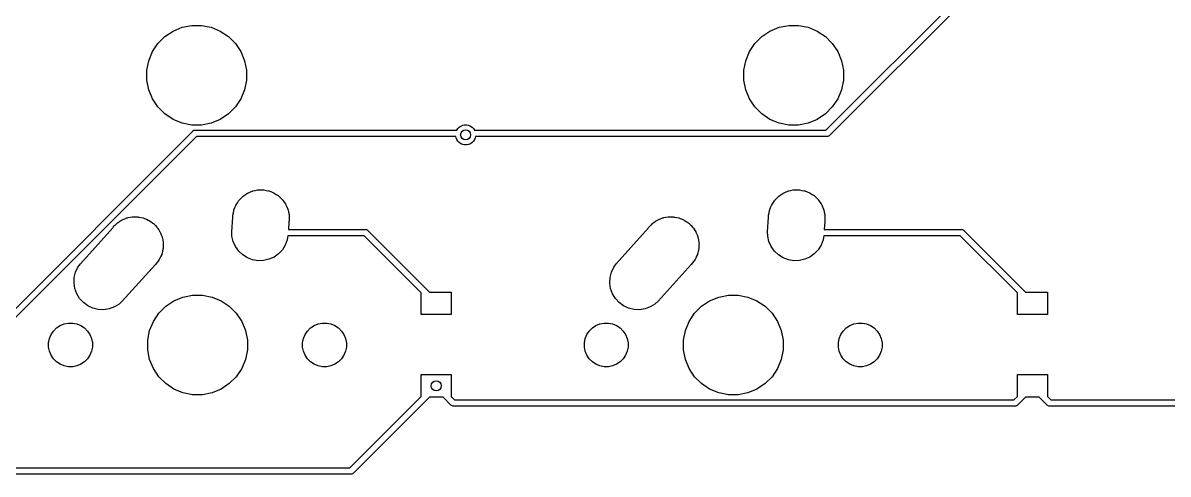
# Model space of a CAD drawing. Extents: x -662 to -203, y -195 to -58.
# Drawn here: x -544.35 to -498.54, y -169.52 to -151.46 of the extents above; entities that cross this region are included whole.
import ezdxf

# ---------------------------------------------------------------- set-up
doc = ezdxf.new("R2010")
doc.units = 0
doc.layers.add('BLACK', color=7, linetype='CONTINUOUS')

msp = doc.modelspace()

# ---------------------------------------------------------------- linework, layer by layer
at = {"layer": 'BLACK', "linetype": 'CONTINUOUS'}
for p, q in [((-512.223, -155.75), (-504.063, -147.589)), ((-503.851, -147.736), (-512.076, -155.962)), ((-537.976, -151.638), (-537.591, -151.562)), ((-537.591, -151.562), (-537.198, -151.562)), ((-537.198, -151.562), (-536.813, -151.638)), ((-514.1, -151.638), (-513.715, -151.562)), ((-513.715, -151.562), (-513.322, -151.562)), ((-513.322, -151.562), (-512.937, -151.638)), ((-538.943, -152.285), (-538.665, -152.007)), ((-538.665, -152.007), (-538.339, -151.789)), ((-538.339, -151.789), (-537.976, -151.638)), ((-536.813, -151.638), (-536.45, -151.789)), ((-536.45, -151.789), (-536.123, -152.007)), ((-536.123, -152.007), (-535.845, -152.285)), ((-515.067, -152.285), (-514.789, -152.007)), ((-514.789, -152.007), (-514.463, -151.789)), ((-514.463, -151.789), (-514.1, -151.638)), ((-512.937, -151.638), (-512.574, -151.789)), ((-512.574, -151.789), (-512.247, -152.007)), ((-512.247, -152.007), (-511.969, -152.285)), ((-539.161, -152.611), (-538.943, -152.285)), ((-535.845, -152.285), (-535.627, -152.611)), ((-515.285, -152.611), (-515.067, -152.285)), ((-511.969, -152.285), (-511.751, -152.611)), ((-539.388, -153.359), (-539.311, -152.974)), ((-539.311, -152.974), (-539.161, -152.611)), ((-535.627, -152.611), (-535.477, -152.974)), ((-535.477, -152.974), (-535.4, -153.359)), ((-515.512, -153.359), (-515.435, -152.974)), ((-515.435, -152.974), (-515.285, -152.611)), ((-511.751, -152.611), (-511.601, -152.974)), ((-511.601, -152.974), (-511.524, -153.359)), ((-539.388, -153.752), (-539.388, -153.359)), ((-535.4, -153.359), (-535.4, -153.752)), ((-515.512, -153.752), (-515.512, -153.359)), ((-511.524, -153.359), (-511.524, -153.752)), ((-539.311, -154.137), (-539.388, -153.752)), ((-535.4, -153.752), (-535.477, -154.137)), ((-515.435, -154.137), (-515.512, -153.752)), ((-511.524, -153.752), (-511.601, -154.137)), ((-539.161, -154.5), (-539.311, -154.137)), ((-535.477, -154.137), (-535.627, -154.5)), ((-515.285, -154.5), (-515.435, -154.137)), ((-511.601, -154.137), (-511.751, -154.5)), ((-538.943, -154.827), (-539.161, -154.5)), ((-538.665, -155.104), (-538.943, -154.827)), ((-535.845, -154.827), (-536.123, -155.104)), ((-535.627, -154.5), (-535.845, -154.827)), ((-515.067, -154.827), (-515.285, -154.5)), ((-514.789, -155.104), (-515.067, -154.827)), ((-511.969, -154.827), (-512.247, -155.104)), ((-511.751, -154.5), (-511.969, -154.827)), ((-538.339, -155.323), (-538.665, -155.104)), ((-536.123, -155.104), (-536.45, -155.323)), ((-514.463, -155.323), (-514.789, -155.104)), ((-512.247, -155.104), (-512.574, -155.323)), ((-537.976, -155.473), (-538.339, -155.323)), ((-537.591, -155.55), (-537.976, -155.473)), ((-537.198, -155.55), (-537.591, -155.55)), ((-537.479, -155.751), (-537.461, -155.75)), ((-537.461, -155.75), (-537.455, -155.749)), ((-537.461, -155.75), (-537.461, -155.75)), ((-537.455, -155.749), (-537.448, -155.75)), ((-537.448, -155.75), (-526.989, -155.75)), ((-536.813, -155.473), (-537.198, -155.55)), ((-536.45, -155.323), (-536.813, -155.473)), ((-526.989, -155.75), (-526.948, -155.688)), ((-526.948, -155.688), (-526.892, -155.632)), ((-526.892, -155.632), (-526.826, -155.589)), ((-526.826, -155.589), (-526.754, -155.558)), ((-526.754, -155.558), (-526.676, -155.543)), ((-526.676, -155.543), (-526.598, -155.543)), ((-526.598, -155.543), (-526.52, -155.558)), ((-526.52, -155.558), (-526.448, -155.589)), ((-526.448, -155.589), (-526.382, -155.632)), ((-526.382, -155.632), (-526.326, -155.688)), ((-526.326, -155.688), (-526.285, -155.75)), ((-526.285, -155.75), (-512.223, -155.75)), ((-514.1, -155.473), (-514.463, -155.323)), ((-513.715, -155.55), (-514.1, -155.473)), ((-513.322, -155.55), (-513.715, -155.55)), ((-512.937, -155.473), (-513.322, -155.55)), ((-512.574, -155.323), (-512.937, -155.473)), ((-546.947, -165.19), (-537.549, -155.791)), ((-537.402, -156.004), (-546.735, -165.337)), ((-537.549, -155.791), (-537.545, -155.786)), ((-537.545, -155.786), (-537.525, -155.77)), ((-537.525, -155.77), (-537.503, -155.759)), ((-537.503, -155.759), (-537.479, -155.751)), ((-527.033, -156.004), (-537.402, -156.004)), ((-527.022, -156.06), (-527.033, -156.004)), ((-526.991, -156.132), (-527.022, -156.06)), ((-526.948, -156.198), (-526.991, -156.132)), ((-526.892, -156.254), (-526.948, -156.198)), ((-526.326, -156.198), (-526.382, -156.254)), ((-526.283, -156.132), (-526.326, -156.198)), ((-526.252, -156.06), (-526.283, -156.132)), ((-526.241, -156.004), (-526.252, -156.06)), ((-512.177, -156.004), (-526.241, -156.004)), ((-512.171, -156.004), (-512.177, -156.004)), ((-512.164, -156.004), (-512.171, -156.004)), ((-512.146, -156.002), (-512.164, -156.004)), ((-512.122, -155.995), (-512.146, -156.002)), ((-512.1, -155.983), (-512.122, -155.995)), ((-512.08, -155.967), (-512.1, -155.983)), ((-512.076, -155.962), (-512.08, -155.967)), ((-526.826, -156.297), (-526.892, -156.254)), ((-526.754, -156.328), (-526.826, -156.297)), ((-526.676, -156.343), (-526.754, -156.328)), ((-526.598, -156.343), (-526.676, -156.343)), ((-526.52, -156.328), (-526.598, -156.343)), ((-526.448, -156.297), (-526.52, -156.328)), ((-526.382, -156.254), (-526.448, -156.297)), ((-535.696, -158.554), (-535.63, -158.487)), ((-535.63, -158.487), (-535.565, -158.418)), ((-535.565, -158.418), (-535.551, -158.409)), ((-535.551, -158.409), (-535.54, -158.397)), ((-535.54, -158.397), (-535.461, -158.344)), ((-535.461, -158.344), (-535.384, -158.29)), ((-535.384, -158.29), (-535.369, -158.283)), ((-535.369, -158.283), (-535.355, -158.274)), ((-535.355, -158.274), (-535.268, -158.238)), ((-535.268, -158.238), (-535.182, -158.199)), ((-535.182, -158.199), (-535.166, -158.195)), ((-535.166, -158.195), (-535.151, -158.189)), ((-535.151, -158.189), (-535.058, -158.171)), ((-535.058, -158.171), (-534.966, -158.149)), ((-534.966, -158.149), (-534.95, -158.149)), ((-534.95, -158.149), (-534.933, -158.146)), ((-534.933, -158.146), (-534.839, -158.146)), ((-534.839, -158.146), (-534.745, -158.143)), ((-534.745, -158.143), (-534.728, -158.146)), ((-534.728, -158.146), (-534.712, -158.146)), ((-534.712, -158.146), (-534.619, -158.164)), ((-534.619, -158.164), (-534.526, -158.18)), ((-534.526, -158.18), (-534.511, -158.186)), ((-534.511, -158.186), (-534.494, -158.189)), ((-534.494, -158.189), (-534.407, -158.225)), ((-534.407, -158.225), (-534.319, -158.259)), ((-534.319, -158.259), (-534.305, -158.267)), ((-534.305, -158.267), (-534.29, -158.274)), ((-534.29, -158.274), (-534.211, -158.326)), ((-534.211, -158.326), (-534.131, -158.376)), ((-534.131, -158.376), (-534.119, -158.388)), ((-534.119, -158.388), (-534.105, -158.397)), ((-534.105, -158.397), (-534.039, -158.464)), ((-534.039, -158.464), (-533.97, -158.528)), ((-514.265, -158.554), (-514.198, -158.487)), ((-514.198, -158.487), (-514.134, -158.418)), ((-514.134, -158.418), (-514.12, -158.409)), ((-514.12, -158.409), (-514.108, -158.397)), ((-514.108, -158.397), (-514.03, -158.344)), ((-514.03, -158.344), (-513.953, -158.29)), ((-513.953, -158.29), (-513.938, -158.283)), ((-513.938, -158.283), (-513.924, -158.274)), ((-513.924, -158.274), (-513.837, -158.238)), ((-513.837, -158.238), (-513.751, -158.199)), ((-513.751, -158.199), (-513.735, -158.195)), ((-513.735, -158.195), (-513.719, -158.189)), ((-513.719, -158.189), (-513.627, -158.171)), ((-513.627, -158.171), (-513.535, -158.149)), ((-513.535, -158.149), (-513.518, -158.149)), ((-513.518, -158.149), (-513.502, -158.146)), ((-513.502, -158.146), (-513.408, -158.146)), ((-513.408, -158.146), (-513.313, -158.143)), ((-513.313, -158.143), (-513.297, -158.146)), ((-513.297, -158.146), (-513.28, -158.146)), ((-513.28, -158.146), (-513.188, -158.164)), ((-513.188, -158.164), (-513.095, -158.18)), ((-513.095, -158.18), (-513.079, -158.186)), ((-513.079, -158.186), (-513.063, -158.189)), ((-513.063, -158.189), (-512.976, -158.225)), ((-512.976, -158.225), (-512.888, -158.259)), ((-512.888, -158.259), (-512.874, -158.267)), ((-512.874, -158.267), (-512.858, -158.274)), ((-512.858, -158.274), (-512.78, -158.326)), ((-512.78, -158.326), (-512.7, -158.376)), ((-512.7, -158.376), (-512.688, -158.388)), ((-512.688, -158.388), (-512.674, -158.397)), ((-512.674, -158.397), (-512.607, -158.464)), ((-512.607, -158.464), (-512.539, -158.528)), ((-535.907, -158.959), (-535.904, -158.943)), ((-535.904, -158.943), (-535.868, -158.855)), ((-535.868, -158.855), (-535.835, -158.767)), ((-535.835, -158.767), (-535.826, -158.753)), ((-535.826, -158.753), (-535.819, -158.738)), ((-535.819, -158.738), (-535.767, -158.659)), ((-535.767, -158.659), (-535.717, -158.579)), ((-535.717, -158.579), (-535.705, -158.567)), ((-535.705, -158.567), (-535.696, -158.554)), ((-533.97, -158.528), (-533.96, -158.542)), ((-533.96, -158.542), (-533.949, -158.554)), ((-533.949, -158.554), (-533.896, -158.632)), ((-533.896, -158.632), (-533.841, -158.709)), ((-533.841, -158.709), (-533.835, -158.724)), ((-533.835, -158.724), (-533.825, -158.738)), ((-533.825, -158.738), (-533.789, -158.825)), ((-533.789, -158.825), (-533.751, -158.911)), ((-533.751, -158.911), (-533.747, -158.927)), ((-533.747, -158.927), (-533.741, -158.943)), ((-533.741, -158.943), (-533.722, -159.035)), ((-514.476, -158.959), (-514.473, -158.943)), ((-514.473, -158.943), (-514.437, -158.855)), ((-514.437, -158.855), (-514.403, -158.767)), ((-514.403, -158.767), (-514.394, -158.753)), ((-514.394, -158.753), (-514.388, -158.738)), ((-514.388, -158.738), (-514.336, -158.659)), ((-514.336, -158.659), (-514.286, -158.579)), ((-514.286, -158.579), (-514.274, -158.567)), ((-514.274, -158.567), (-514.265, -158.554)), ((-512.539, -158.528), (-512.529, -158.542)), ((-512.529, -158.542), (-512.517, -158.554)), ((-512.517, -158.554), (-512.465, -158.632)), ((-512.465, -158.632), (-512.41, -158.709)), ((-512.41, -158.709), (-512.403, -158.724)), ((-512.403, -158.724), (-512.394, -158.738)), ((-512.394, -158.738), (-512.358, -158.825)), ((-512.358, -158.825), (-512.319, -158.911)), ((-512.319, -158.911), (-512.316, -158.927)), ((-512.316, -158.927), (-512.309, -158.943)), ((-512.309, -158.943), (-512.291, -159.035)), ((-540.54, -159.446), (-540.467, -159.402)), ((-540.467, -159.402), (-540.395, -159.354)), ((-540.395, -159.354), (-540.372, -159.344)), ((-540.372, -159.344), (-540.351, -159.331)), ((-540.351, -159.331), (-540.27, -159.302)), ((-540.27, -159.302), (-540.191, -159.269)), ((-540.191, -159.269), (-540.166, -159.264)), ((-540.166, -159.264), (-540.143, -159.256)), ((-540.143, -159.256), (-540.058, -159.242)), ((-540.058, -159.242), (-539.973, -159.226)), ((-539.973, -159.226), (-539.948, -159.226)), ((-539.948, -159.226), (-539.924, -159.222)), ((-539.924, -159.222), (-539.838, -159.226)), ((-539.838, -159.226), (-539.752, -159.226)), ((-539.752, -159.226), (-539.727, -159.231)), ((-539.727, -159.231), (-539.702, -159.232)), ((-539.702, -159.232), (-539.619, -159.252)), ((-539.619, -159.252), (-539.534, -159.269)), ((-539.534, -159.269), (-539.511, -159.278)), ((-539.511, -159.278), (-539.487, -159.284)), ((-539.487, -159.284), (-539.409, -159.321)), ((-539.409, -159.321), (-539.33, -159.354)), ((-539.33, -159.354), (-539.309, -159.368)), ((-539.309, -159.368), (-539.286, -159.378)), ((-539.286, -159.378), (-539.217, -159.429)), ((-535.989, -159.828), (-535.947, -159.232)), ((-535.947, -159.16), (-535.929, -159.067)), ((-535.947, -159.232), (-535.947, -159.16)), ((-535.929, -159.067), (-535.913, -158.974)), ((-535.913, -158.974), (-535.907, -158.959)), ((-533.722, -159.035), (-533.701, -159.127)), ((-533.697, -159.382), (-533.705, -159.42)), ((-533.701, -159.127), (-533.701, -159.144)), ((-533.701, -159.144), (-533.697, -159.16)), ((-533.697, -159.16), (-533.697, -159.254)), ((-533.697, -159.254), (-533.696, -159.293)), ((-533.696, -159.293), (-533.697, -159.309)), ((-533.697, -159.309), (-533.697, -159.382)), ((-519.109, -159.446), (-519.036, -159.402)), ((-519.036, -159.402), (-518.964, -159.354)), ((-518.964, -159.354), (-518.941, -159.344)), ((-518.941, -159.344), (-518.92, -159.331)), ((-518.92, -159.331), (-518.839, -159.302)), ((-518.839, -159.302), (-518.759, -159.269)), ((-518.759, -159.269), (-518.735, -159.264)), ((-518.735, -159.264), (-518.711, -159.256)), ((-518.711, -159.256), (-518.626, -159.242)), ((-518.626, -159.242), (-518.542, -159.226)), ((-518.542, -159.226), (-518.517, -159.226)), ((-518.517, -159.226), (-518.492, -159.222)), ((-518.492, -159.222), (-518.406, -159.226)), ((-518.406, -159.226), (-518.32, -159.226)), ((-518.32, -159.226), (-518.296, -159.231)), ((-518.296, -159.231), (-518.271, -159.232)), ((-518.271, -159.232), (-518.187, -159.252)), ((-518.187, -159.252), (-518.103, -159.269)), ((-518.103, -159.269), (-518.08, -159.278)), ((-518.08, -159.278), (-518.056, -159.284)), ((-518.056, -159.284), (-517.978, -159.321)), ((-517.978, -159.321), (-517.898, -159.354)), ((-517.898, -159.354), (-517.877, -159.368)), ((-517.877, -159.368), (-517.855, -159.378)), ((-517.855, -159.378), (-517.785, -159.429)), ((-514.557, -159.828), (-514.516, -159.232)), ((-514.516, -159.16), (-514.498, -159.067)), ((-514.516, -159.232), (-514.516, -159.16)), ((-514.498, -159.067), (-514.482, -158.974)), ((-514.482, -158.974), (-514.476, -158.959)), ((-512.291, -159.035), (-512.27, -159.127)), ((-512.266, -159.382), (-512.274, -159.42)), ((-512.27, -159.127), (-512.269, -159.144)), ((-512.269, -159.144), (-512.266, -159.16)), ((-512.266, -159.16), (-512.266, -159.254)), ((-512.266, -159.254), (-512.265, -159.293)), ((-512.265, -159.293), (-512.266, -159.309)), ((-512.266, -159.309), (-512.266, -159.382)), ((-542.047, -161.101), (-540.753, -159.659)), ((-540.753, -159.659), (-540.736, -159.634)), ((-540.736, -159.634), (-540.679, -159.577)), ((-540.679, -159.577), (-540.663, -159.558)), ((-540.663, -159.558), (-540.64, -159.538)), ((-540.64, -159.538), (-540.58, -159.477)), ((-540.58, -159.477), (-540.559, -159.463)), ((-540.559, -159.463), (-540.54, -159.446)), ((-539.217, -159.429), (-539.145, -159.477)), ((-539.145, -159.477), (-539.128, -159.495)), ((-539.128, -159.495), (-539.107, -159.509)), ((-539.107, -159.509), (-539.049, -159.573)), ((-539.049, -159.573), (-538.989, -159.634)), ((-538.989, -159.634), (-538.975, -159.654)), ((-538.975, -159.654), (-538.958, -159.673)), ((-538.958, -159.673), (-538.913, -159.746)), ((-538.913, -159.746), (-538.865, -159.818)), ((-538.865, -159.818), (-538.856, -159.841)), ((-538.856, -159.841), (-538.843, -159.862)), ((-538.843, -159.862), (-538.814, -159.943)), ((-535.984, -159.994), (-535.989, -159.828)), ((-533.705, -159.42), (-533.726, -159.724)), ((-533.726, -159.724), (-530.656, -159.724)), ((-530.656, -159.724), (-530.649, -159.723)), ((-530.649, -159.723), (-530.643, -159.724)), ((-530.643, -159.724), (-530.624, -159.726)), ((-530.624, -159.726), (-530.6, -159.733)), ((-530.6, -159.733), (-530.578, -159.745)), ((-530.578, -159.745), (-530.559, -159.76)), ((-530.559, -159.76), (-530.555, -159.765)), ((-530.555, -159.765), (-528.082, -162.238)), ((-520.615, -161.101), (-519.322, -159.659)), ((-519.322, -159.659), (-519.305, -159.634)), ((-519.305, -159.634), (-519.248, -159.577)), ((-519.248, -159.577), (-519.232, -159.558)), ((-519.232, -159.558), (-519.209, -159.538)), ((-519.209, -159.538), (-519.148, -159.477)), ((-519.148, -159.477), (-519.128, -159.463)), ((-519.128, -159.463), (-519.109, -159.446)), ((-517.785, -159.429), (-517.714, -159.477)), ((-517.714, -159.477), (-517.696, -159.495)), ((-517.696, -159.495), (-517.676, -159.509)), ((-517.676, -159.509), (-517.618, -159.573)), ((-517.618, -159.573), (-517.557, -159.634)), ((-517.557, -159.634), (-517.543, -159.654)), ((-517.543, -159.654), (-517.527, -159.673)), ((-517.527, -159.673), (-517.482, -159.746)), ((-517.482, -159.746), (-517.434, -159.818)), ((-517.434, -159.818), (-517.425, -159.841)), ((-517.425, -159.841), (-517.412, -159.862)), ((-517.412, -159.862), (-517.382, -159.943)), ((-514.552, -159.994), (-514.557, -159.828)), ((-512.274, -159.42), (-512.295, -159.724)), ((-512.295, -159.724), (-506.811, -159.724)), ((-506.811, -159.724), (-506.805, -159.723)), ((-506.805, -159.723), (-506.799, -159.724)), ((-506.799, -159.724), (-506.78, -159.726)), ((-506.78, -159.726), (-506.756, -159.733)), ((-506.756, -159.733), (-506.734, -159.745)), ((-506.734, -159.745), (-506.715, -159.76)), ((-506.715, -159.76), (-506.711, -159.765)), ((-506.711, -159.765), (-504.238, -162.238)), ((-538.814, -159.943), (-538.781, -160.023)), ((-538.781, -160.023), (-538.776, -160.047)), ((-538.776, -160.047), (-538.767, -160.071)), ((-538.767, -160.071), (-538.754, -160.156)), ((-538.754, -160.156), (-538.737, -160.24)), ((-538.737, -160.24), (-538.737, -160.265)), ((-538.737, -160.265), (-538.734, -160.29)), ((-538.734, -160.29), (-538.737, -160.376)), ((-535.934, -160.21), (-535.984, -159.994)), ((-535.843, -160.413), (-535.934, -160.21)), ((-533.771, -160.147), (-533.85, -160.354)), ((-533.744, -159.983), (-533.771, -160.147)), ((-533.743, -159.978), (-533.744, -159.983)), ((-530.702, -159.978), (-533.743, -159.978)), ((-528.412, -162.268), (-530.702, -159.978)), ((-517.382, -159.943), (-517.349, -160.023)), ((-517.349, -160.023), (-517.345, -160.047)), ((-517.345, -160.047), (-517.336, -160.071)), ((-517.336, -160.071), (-517.323, -160.156)), ((-517.323, -160.156), (-517.306, -160.24)), ((-517.306, -160.24), (-517.306, -160.265)), ((-517.306, -160.265), (-517.302, -160.29)), ((-517.302, -160.29), (-517.306, -160.376)), ((-514.503, -160.21), (-514.552, -159.994)), ((-514.412, -160.413), (-514.503, -160.21)), ((-512.34, -160.147), (-512.419, -160.354)), ((-512.313, -159.983), (-512.34, -160.147)), ((-512.312, -159.978), (-512.313, -159.983)), ((-506.858, -159.978), (-512.312, -159.978)), ((-504.568, -162.268), (-506.858, -159.978)), ((-538.796, -160.726), (-538.833, -160.804)), ((-538.79, -160.702), (-538.796, -160.726)), ((-538.781, -160.679), (-538.79, -160.702)), ((-538.764, -160.595), (-538.781, -160.679)), ((-538.743, -160.511), (-538.764, -160.595)), ((-538.742, -160.486), (-538.743, -160.511)), ((-538.737, -160.462), (-538.742, -160.486)), ((-538.737, -160.376), (-538.737, -160.462)), ((-535.715, -160.593), (-535.843, -160.413)), ((-535.554, -160.745), (-535.715, -160.593)), ((-535.366, -160.863), (-535.554, -160.745)), ((-534.12, -160.703), (-534.301, -160.832)), ((-533.968, -160.542), (-534.12, -160.703)), ((-533.85, -160.354), (-533.968, -160.542)), ((-517.365, -160.726), (-517.401, -160.804)), ((-517.359, -160.702), (-517.365, -160.726)), ((-517.349, -160.679), (-517.359, -160.702)), ((-517.333, -160.595), (-517.349, -160.679)), ((-517.312, -160.511), (-517.333, -160.595)), ((-517.311, -160.486), (-517.312, -160.511)), ((-517.306, -160.462), (-517.311, -160.486)), ((-517.306, -160.376), (-517.306, -160.462)), ((-514.284, -160.593), (-514.412, -160.413)), ((-514.122, -160.745), (-514.284, -160.593)), ((-513.935, -160.863), (-514.122, -160.745)), ((-512.689, -160.703), (-512.869, -160.832)), ((-512.537, -160.542), (-512.689, -160.703)), ((-512.419, -160.354), (-512.537, -160.542)), ((-542.239, -161.435), (-542.145, -161.234)), ((-542.145, -161.234), (-542.047, -161.101)), ((-539.045, -161.125), (-540.372, -162.603)), ((-538.989, -161.068), (-539.045, -161.125)), ((-538.941, -160.996), (-538.989, -161.068)), ((-538.89, -160.927), (-538.941, -160.996)), ((-538.879, -160.904), (-538.89, -160.927)), ((-538.865, -160.884), (-538.879, -160.904)), ((-538.833, -160.804), (-538.865, -160.884)), ((-535.159, -160.942), (-535.366, -160.863)), ((-534.94, -160.978), (-535.159, -160.942)), ((-534.719, -160.972), (-534.94, -160.978)), ((-534.503, -160.922), (-534.719, -160.972)), ((-534.301, -160.832), (-534.503, -160.922)), ((-520.807, -161.435), (-520.714, -161.234)), ((-520.714, -161.234), (-520.615, -161.101)), ((-517.614, -161.125), (-518.941, -162.603)), ((-517.557, -161.068), (-517.614, -161.125)), ((-517.51, -160.996), (-517.557, -161.068)), ((-517.459, -160.927), (-517.51, -160.996)), ((-517.448, -160.904), (-517.459, -160.927)), ((-517.434, -160.884), (-517.448, -160.904)), ((-517.401, -160.804), (-517.434, -160.884)), ((-513.727, -160.942), (-513.935, -160.863)), ((-513.509, -160.978), (-513.727, -160.942)), ((-513.287, -160.972), (-513.509, -160.978)), ((-513.071, -160.922), (-513.287, -160.972)), ((-512.869, -160.832), (-513.071, -160.922)), ((-542.301, -161.872), (-542.291, -161.65)), ((-542.291, -161.65), (-542.239, -161.435)), ((-520.87, -161.872), (-520.86, -161.65)), ((-520.86, -161.65), (-520.807, -161.435)), ((-542.268, -162.091), (-542.301, -161.872)), ((-542.192, -162.299), (-542.268, -162.091)), ((-520.836, -162.091), (-520.87, -161.872)), ((-520.761, -162.299), (-520.836, -162.091)), ((-542.077, -162.489), (-542.192, -162.299)), ((-541.927, -162.652), (-542.077, -162.489)), ((-540.372, -162.603), (-540.494, -162.715)), ((-538.633, -162.802), (-538.307, -162.584)), ((-538.307, -162.584), (-537.944, -162.433)), ((-537.944, -162.433), (-537.559, -162.357)), ((-537.559, -162.357), (-537.166, -162.357)), ((-537.166, -162.357), (-536.781, -162.433)), ((-536.781, -162.433), (-536.418, -162.584)), ((-536.418, -162.584), (-536.091, -162.802)), ((-528.412, -163.138), (-528.412, -162.268)), ((-528.082, -162.238), (-527.212, -162.238)), ((-527.212, -162.238), (-527.212, -163.138)), ((-520.646, -162.489), (-520.761, -162.299)), ((-520.496, -162.652), (-520.646, -162.489)), ((-518.941, -162.603), (-519.063, -162.715)), ((-517.202, -162.802), (-516.876, -162.584)), ((-516.876, -162.584), (-516.513, -162.433)), ((-516.513, -162.433), (-516.128, -162.357)), ((-516.128, -162.357), (-515.735, -162.357)), ((-515.735, -162.357), (-515.35, -162.433)), ((-515.35, -162.433), (-514.987, -162.584)), ((-514.987, -162.584), (-514.66, -162.802)), ((-504.568, -163.138), (-504.568, -162.268)), ((-504.238, -162.238), (-503.368, -162.238)), ((-503.368, -162.238), (-503.368, -163.138)), ((-541.749, -162.783), (-541.927, -162.652)), ((-541.548, -162.877), (-541.749, -162.783)), ((-541.333, -162.93), (-541.548, -162.877)), ((-541.111, -162.939), (-541.333, -162.93)), ((-540.892, -162.906), (-541.111, -162.939)), ((-540.684, -162.83), (-540.892, -162.906)), ((-540.494, -162.715), (-540.684, -162.83)), ((-539.129, -163.406), (-538.911, -163.08)), ((-538.911, -163.08), (-538.633, -162.802)), ((-536.091, -162.802), (-535.814, -163.08)), ((-535.814, -163.08), (-535.595, -163.406)), ((-520.317, -162.783), (-520.496, -162.652)), ((-520.117, -162.877), (-520.317, -162.783)), ((-519.901, -162.93), (-520.117, -162.877)), ((-519.68, -162.939), (-519.901, -162.93)), ((-519.461, -162.906), (-519.68, -162.939)), ((-519.253, -162.83), (-519.461, -162.906)), ((-519.063, -162.715), (-519.253, -162.83)), ((-517.698, -163.406), (-517.48, -163.08)), ((-517.48, -163.08), (-517.202, -162.802)), ((-514.66, -162.802), (-514.382, -163.08)), ((-514.382, -163.08), (-514.164, -163.406)), ((-542.857, -163.575), (-542.698, -163.509)), ((-542.698, -163.509), (-542.529, -163.476)), ((-542.529, -163.476), (-542.356, -163.476)), ((-542.356, -163.476), (-542.187, -163.509)), ((-542.187, -163.509), (-542.028, -163.575)), ((-539.28, -163.769), (-539.129, -163.406)), ((-535.595, -163.406), (-535.445, -163.769)), ((-532.697, -163.575), (-532.538, -163.509)), ((-532.538, -163.509), (-532.369, -163.476)), ((-532.369, -163.476), (-532.196, -163.476)), ((-532.196, -163.476), (-532.027, -163.509)), ((-532.027, -163.509), (-531.868, -163.575)), ((-527.212, -163.138), (-528.412, -163.138)), ((-521.426, -163.575), (-521.266, -163.509)), ((-521.266, -163.509), (-521.097, -163.476)), ((-521.097, -163.476), (-520.925, -163.476)), ((-520.925, -163.476), (-520.756, -163.509)), ((-520.756, -163.509), (-520.597, -163.575)), ((-517.848, -163.769), (-517.698, -163.406)), ((-514.164, -163.406), (-514.014, -163.769)), ((-511.266, -163.575), (-511.106, -163.509)), ((-511.106, -163.509), (-510.937, -163.476)), ((-510.937, -163.476), (-510.765, -163.476)), ((-510.765, -163.476), (-510.596, -163.509)), ((-510.596, -163.509), (-510.437, -163.575)), ((-503.368, -163.138), (-504.568, -163.138)), ((-543.284, -164.095), (-543.218, -163.936)), ((-543.218, -163.936), (-543.122, -163.793)), ((-543.122, -163.793), (-543, -163.671)), ((-543, -163.671), (-542.857, -163.575)), ((-542.028, -163.575), (-541.885, -163.671)), ((-541.885, -163.671), (-541.763, -163.793)), ((-541.763, -163.793), (-541.667, -163.936)), ((-541.667, -163.936), (-541.601, -164.095)), ((-539.356, -164.154), (-539.28, -163.769)), ((-535.445, -163.769), (-535.368, -164.154)), ((-533.124, -164.095), (-533.058, -163.936)), ((-533.058, -163.936), (-532.962, -163.793)), ((-532.962, -163.793), (-532.84, -163.671)), ((-532.84, -163.671), (-532.697, -163.575)), ((-531.868, -163.575), (-531.725, -163.671)), ((-531.725, -163.671), (-531.603, -163.793)), ((-531.603, -163.793), (-531.507, -163.936)), ((-531.507, -163.936), (-531.441, -164.095)), ((-521.853, -164.095), (-521.787, -163.936)), ((-521.787, -163.936), (-521.691, -163.793)), ((-521.691, -163.793), (-521.569, -163.671)), ((-521.569, -163.671), (-521.426, -163.575)), ((-520.597, -163.575), (-520.453, -163.671)), ((-520.453, -163.671), (-520.331, -163.793)), ((-520.331, -163.793), (-520.236, -163.936)), ((-520.236, -163.936), (-520.17, -164.095)), ((-517.925, -164.154), (-517.848, -163.769)), ((-514.014, -163.769), (-513.937, -164.154)), ((-511.693, -164.095), (-511.627, -163.936)), ((-511.627, -163.936), (-511.531, -163.793)), ((-511.531, -163.793), (-511.409, -163.671)), ((-511.409, -163.671), (-511.266, -163.575)), ((-510.437, -163.575), (-510.293, -163.671)), ((-510.293, -163.671), (-510.171, -163.793)), ((-510.171, -163.793), (-510.076, -163.936)), ((-510.076, -163.936), (-510.01, -164.095)), ((-543.317, -164.265), (-543.284, -164.095)), ((-543.317, -164.437), (-543.317, -164.265)), ((-543.284, -164.606), (-543.317, -164.437)), ((-541.601, -164.095), (-541.567, -164.265)), ((-541.567, -164.437), (-541.601, -164.606)), ((-541.567, -164.265), (-541.567, -164.437)), ((-539.356, -164.547), (-539.356, -164.154)), ((-535.368, -164.154), (-535.368, -164.547)), ((-533.157, -164.265), (-533.124, -164.095)), ((-533.157, -164.437), (-533.157, -164.265)), ((-533.124, -164.606), (-533.157, -164.437)), ((-531.441, -164.095), (-531.407, -164.265)), ((-531.407, -164.437), (-531.441, -164.606)), ((-531.407, -164.265), (-531.407, -164.437)), ((-521.886, -164.265), (-521.853, -164.095)), ((-521.886, -164.437), (-521.886, -164.265)), ((-521.853, -164.606), (-521.886, -164.437)), ((-520.17, -164.095), (-520.136, -164.265)), ((-520.136, -164.437), (-520.17, -164.606)), ((-520.136, -164.265), (-520.136, -164.437)), ((-517.925, -164.547), (-517.925, -164.154)), ((-513.937, -164.154), (-513.937, -164.547)), ((-511.726, -164.265), (-511.693, -164.095)), ((-511.726, -164.437), (-511.726, -164.265)), ((-511.693, -164.606), (-511.726, -164.437)), ((-510.01, -164.095), (-509.976, -164.265)), ((-509.976, -164.437), (-510.01, -164.606)), ((-509.976, -164.265), (-509.976, -164.437)), ((-543.218, -164.765), (-543.284, -164.606)), ((-543.122, -164.908), (-543.218, -164.765)), ((-543, -165.03), (-543.122, -164.908)), ((-541.763, -164.908), (-541.885, -165.03)), ((-541.667, -164.765), (-541.763, -164.908)), ((-541.601, -164.606), (-541.667, -164.765)), ((-539.28, -164.932), (-539.356, -164.547)), ((-535.368, -164.547), (-535.445, -164.932)), ((-533.058, -164.765), (-533.124, -164.606)), ((-532.962, -164.908), (-533.058, -164.765)), ((-532.84, -165.03), (-532.962, -164.908)), ((-531.603, -164.908), (-531.725, -165.03)), ((-531.507, -164.765), (-531.603, -164.908)), ((-531.441, -164.606), (-531.507, -164.765)), ((-521.787, -164.765), (-521.853, -164.606)), ((-521.691, -164.908), (-521.787, -164.765)), ((-521.569, -165.03), (-521.691, -164.908)), ((-520.331, -164.908), (-520.453, -165.03)), ((-520.236, -164.765), (-520.331, -164.908)), ((-520.17, -164.606), (-520.236, -164.765)), ((-517.848, -164.932), (-517.925, -164.547)), ((-513.937, -164.547), (-514.014, -164.932)), ((-511.627, -164.765), (-511.693, -164.606)), ((-511.531, -164.908), (-511.627, -164.765)), ((-511.409, -165.03), (-511.531, -164.908)), ((-510.171, -164.908), (-510.293, -165.03)), ((-510.076, -164.765), (-510.171, -164.908)), ((-510.01, -164.606), (-510.076, -164.765)), ((-542.857, -165.126), (-543, -165.03)), ((-542.698, -165.192), (-542.857, -165.126)), ((-542.529, -165.226), (-542.698, -165.192)), ((-542.356, -165.226), (-542.529, -165.226)), ((-542.187, -165.192), (-542.356, -165.226)), ((-542.028, -165.126), (-542.187, -165.192)), ((-541.885, -165.03), (-542.028, -165.126)), ((-539.129, -165.295), (-539.28, -164.932)), ((-538.911, -165.622), (-539.129, -165.295)), ((-535.595, -165.295), (-535.814, -165.622)), ((-535.445, -164.932), (-535.595, -165.295)), ((-532.697, -165.126), (-532.84, -165.03)), ((-532.538, -165.192), (-532.697, -165.126)), ((-532.369, -165.226), (-532.538, -165.192)), ((-532.196, -165.226), (-532.369, -165.226)), ((-532.027, -165.192), (-532.196, -165.226)), ((-531.868, -165.126), (-532.027, -165.192)), ((-531.725, -165.03), (-531.868, -165.126)), ((-521.426, -165.126), (-521.569, -165.03)), ((-521.266, -165.192), (-521.426, -165.126)), ((-521.097, -165.226), (-521.266, -165.192)), ((-520.925, -165.226), (-521.097, -165.226)), ((-520.756, -165.192), (-520.925, -165.226)), ((-520.597, -165.126), (-520.756, -165.192)), ((-520.453, -165.03), (-520.597, -165.126)), ((-517.698, -165.295), (-517.848, -164.932)), ((-517.48, -165.622), (-517.698, -165.295)), ((-514.164, -165.295), (-514.382, -165.622)), ((-514.014, -164.932), (-514.164, -165.295)), ((-511.266, -165.126), (-511.409, -165.03)), ((-511.106, -165.192), (-511.266, -165.126)), ((-510.937, -165.226), (-511.106, -165.192)), ((-510.765, -165.226), (-510.937, -165.226)), ((-510.596, -165.192), (-510.765, -165.226)), ((-510.437, -165.126), (-510.596, -165.192)), ((-510.293, -165.03), (-510.437, -165.126)), ((-538.633, -165.899), (-538.911, -165.622)), ((-535.814, -165.622), (-536.091, -165.899)), ((-528.412, -166.408), (-528.412, -165.538)), ((-528.412, -165.538), (-527.212, -165.538)), ((-527.212, -165.538), (-527.212, -166.408)), ((-517.202, -165.899), (-517.48, -165.622)), ((-514.382, -165.622), (-514.66, -165.899)), ((-504.568, -166.408), (-504.568, -165.538)), ((-504.568, -165.538), (-503.368, -165.538)), ((-503.368, -165.538), (-503.368, -166.408)), ((-538.307, -166.118), (-538.633, -165.899)), ((-537.944, -166.268), (-538.307, -166.118)), ((-537.559, -166.345), (-537.944, -166.268)), ((-536.781, -166.268), (-537.166, -166.345)), ((-536.418, -166.118), (-536.781, -166.268)), ((-536.091, -165.899), (-536.418, -166.118)), ((-516.876, -166.118), (-517.202, -165.899)), ((-516.513, -166.268), (-516.876, -166.118)), ((-516.128, -166.345), (-516.513, -166.268)), ((-515.35, -166.268), (-515.735, -166.345)), ((-514.987, -166.118), (-515.35, -166.268)), ((-514.66, -165.899), (-514.987, -166.118)), ((-537.166, -166.345), (-537.559, -166.345)), ((-531.269, -169.266), (-528.412, -166.408)), ((-528.082, -166.438), (-531.122, -169.478)), ((-527.542, -166.438), (-528.082, -166.438)), ((-527.223, -166.757), (-527.542, -166.438)), ((-527.212, -166.408), (-527.076, -166.545)), ((-527.076, -166.545), (-504.704, -166.545)), ((-515.735, -166.345), (-516.128, -166.345)), ((-504.704, -166.545), (-504.568, -166.408)), ((-504.238, -166.438), (-504.557, -166.757)), ((-503.697, -166.438), (-504.238, -166.438)), ((-503.378, -166.757), (-503.697, -166.438)), ((-503.368, -166.408), (-503.232, -166.545)), ((-503.232, -166.545), (-480.955, -166.545)), ((-527.219, -166.762), (-527.223, -166.757)), ((-527.199, -166.778), (-527.219, -166.762)), ((-527.177, -166.79), (-527.199, -166.778)), ((-527.153, -166.797), (-527.177, -166.79)), ((-527.128, -166.799), (-527.153, -166.797)), ((-527.122, -166.799), (-527.128, -166.799)), ((-504.658, -166.799), (-527.122, -166.799)), ((-504.651, -166.799), (-504.658, -166.799)), ((-504.645, -166.799), (-504.651, -166.799)), ((-504.626, -166.797), (-504.645, -166.799)), ((-504.603, -166.79), (-504.626, -166.797)), ((-504.58, -166.778), (-504.603, -166.79)), ((-504.561, -166.762), (-504.58, -166.778)), ((-504.557, -166.757), (-504.561, -166.762)), ((-503.374, -166.762), (-503.378, -166.757)), ((-503.355, -166.778), (-503.374, -166.762)), ((-503.333, -166.79), (-503.355, -166.778)), ((-503.309, -166.797), (-503.333, -166.79)), ((-503.284, -166.799), (-503.309, -166.797)), ((-503.278, -166.799), (-503.284, -166.799)), ((-480.909, -166.799), (-503.278, -166.799)), ((-599.009, -169.266), (-531.269, -169.266)), ((-531.126, -169.483), (-531.146, -169.499)), ((-531.122, -169.478), (-531.126, -169.483)), ((-531.223, -169.52), (-599.009, -169.52)), ((-531.217, -169.52), (-531.223, -169.52)), ((-531.21, -169.52), (-531.217, -169.52)), ((-531.192, -169.518), (-531.21, -169.52)), ((-531.168, -169.51), (-531.192, -169.518)), ((-531.146, -169.499), (-531.168, -169.51))]:
    msp.add_line(p, q, dxfattribs=at)
at = {"layer": 'BLACK'}
for centre in [(-526.637, -155.943), (-527.812, -165.988)]:
    msp.add_circle(centre, 0.2, dxfattribs=at)

doc.saveas('drawing.dxf')
